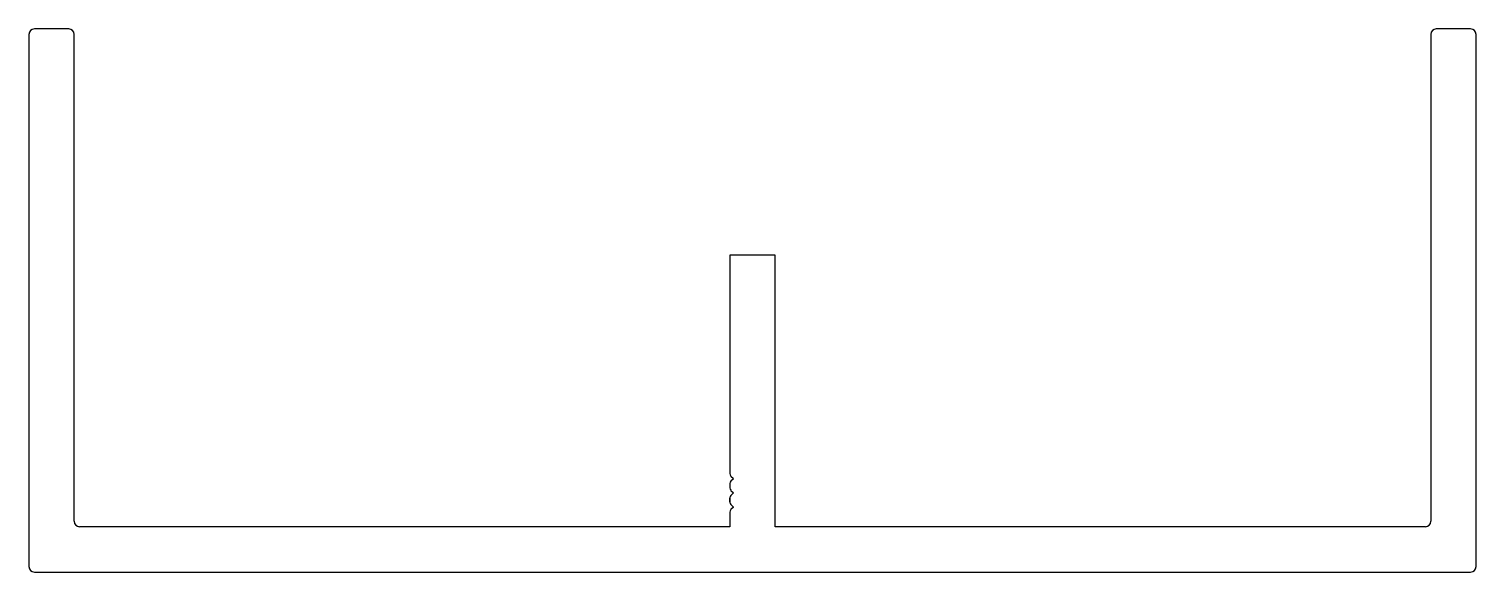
# Model space of a CAD drawing. Extents: x -51 to 51, y 7 to 45.
import ezdxf

# ---------------------------------------------------------------- set-up
doc = ezdxf.new("R2010")
doc.units = 0
doc.layers.get('0').update_dxf_attribs({"linetype": 'CONTINUOUS'})

msp = doc.modelspace()

# ---------------------------------------------------------------- linework, layer by layer
at = {"linetype": 'CONTINUOUS'}
for p, q in [((-50.8, 44.92), (-50.8, 15.2)), ((-48.01, 45.3), (-50.42, 45.3)), ((-47.63, 10.76), (-47.63, 44.92)), ((47.62, 44.92), (47.62, 10.76)), ((50.42, 45.3), (48, 45.3)), ((50.8, 7.58), (50.8, 44.92)), ((1.59, 29.42), (-1.59, 29.42)), ((-1.59, 29.42), (-1.59, 14.11)), ((1.59, 10.37), (1.59, 29.42)), ((-50.8, 15.2), (-50.8, 7.58)), ((-1.59, 13.4), (-1.59, 13.11)), ((-1.52, 13.93), (-1.34, 13.76)), ((-1.34, 13.75), (-1.52, 13.58)), ((-1.59, 12.4), (-1.59, 12.11)), ((-1.59, 12.11), (-1.59, 12.4)), ((-1.59, 12.4), (-1.59, 12.11)), ((-1.59, 12.11), (-1.59, 12.4)), ((-1.59, 12.4), (-1.59, 12.11)), ((-1.52, 12.93), (-1.34, 12.76)), ((-1.34, 12.75), (-1.52, 12.58)), ((-1.59, 11.4), (-1.59, 11.4)), ((-1.59, 11.4), (-1.59, 11.4)), ((-1.59, 11.4), (-1.59, 11.4)), ((-1.59, 11.4), (-1.59, 10.37)), ((-1.52, 11.93), (-1.34, 11.76)), ((-1.34, 11.75), (-1.52, 11.58)), ((-1.59, 10.37), (-47.25, 10.37)), ((47.24, 10.37), (1.59, 10.37)), ((-50.42, 7.2), (50.42, 7.2))]:
    msp.add_line(p, q, dxfattribs=at)
for centre, radius, start, end in [((-50.42, 44.92), 0.381, 90, 180), ((-48.01, 44.92), 0.381, 0, 90), ((48, 44.92), 0.381, 90, 180), ((50.42, 44.92), 0.381, 0, 90), ((-1.34, 14.11), 0.25, 180, 225), ((-1.34, 13.4), 0.25, 135, 180), ((-1.35, 13.76), 0.008, 315, 45), ((-1.34, 13.11), 0.25, 180, 225), ((-1.34, 12.4), 0.25, 135, 180), ((-1.35, 12.76), 0.008, 315, 45), ((-1.34, 12.11), 0.25, 180, 225), ((-1.34, 11.4), 0.25, 135, 180), ((-1.35, 11.76), 0.008, 315, 45), ((-47.25, 10.76), 0.381, 180, 270), ((47.24, 10.76), 0.381, 270, 360), ((-50.42, 7.58), 0.381, 180, 270), ((50.42, 7.58), 0.381, 270, 360)]:
    msp.add_arc(centre, radius, start, end, dxfattribs=at)

doc.saveas('drawing.dxf')
